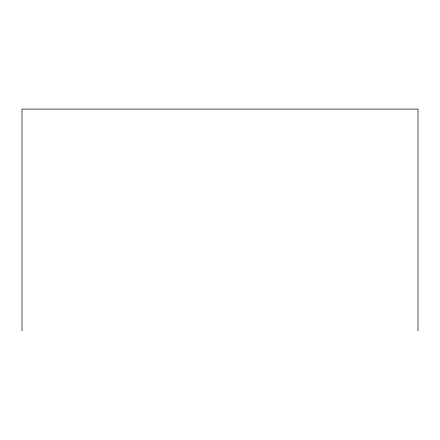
<?xml version="1.0" encoding="UTF-8"?>
<svg xmlns="http://www.w3.org/2000/svg" width="440" height="440" viewBox="0 0 440 440"><rect width="100%" height="100%" fill="white"/><g stroke="black" fill="none" stroke-linecap="round" stroke-linejoin="round"><path stroke-width="0.66" d="M418 330.902L418 109.098L22 109.098L22 330.902"/></g></svg>
